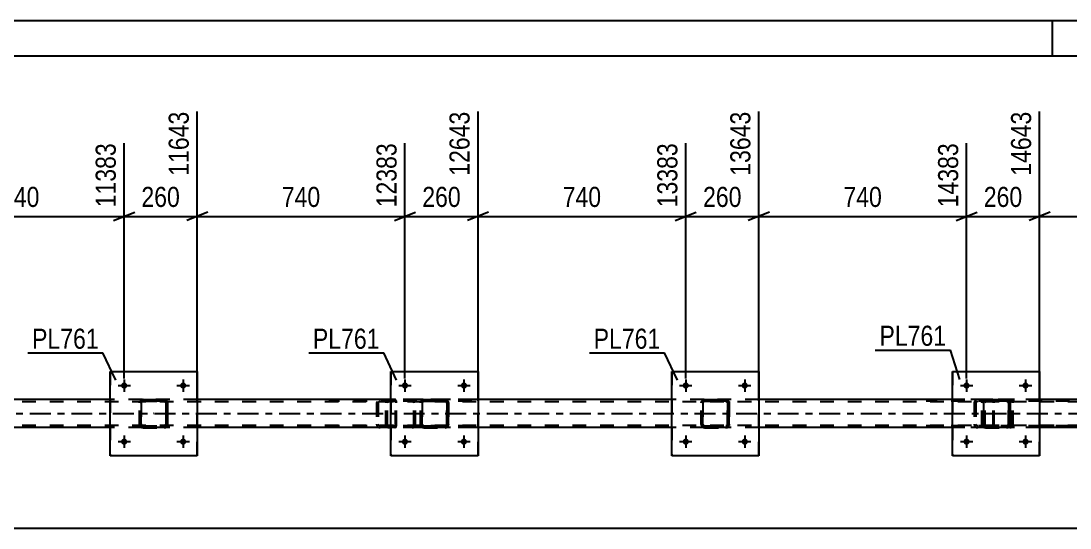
# Model space of a CAD drawing. Header units: millimetres. Extents: x 0 to 841, y 0 to 594.
# Drawn here: x 484.1 to 633.5, y 521.7 to 594 of the extents above; entities that cross this region are included whole.
import ezdxf

# ---------------------------------------------------------------- set-up
doc = ezdxf.new("R2010")
doc.units = ezdxf.units.MM
doc.linetypes.add('DXK_LINE_DOT2', pattern=[3.9198, 1.9599, -1.9599])
doc.linetypes.add('DXK_LINE_DOT3', pattern=[5.9187, 2.979, -0.9799, 0.9799, -0.9799])
doc.styles.add('Arial Narrow', font='ARIALN.TTF', dxfattribs={"height": 0.2})

# ---------------------------------------------------------------- blocks, each defined once
blk = doc.blocks.new('Unknown-318465150-1115')
at = {"color": 5, "linetype": 'Continuous'}
for p, q in [((841, 594), (0, 594)), ((631, 589), (631, 594)), ((836, 589), (5, 589))]:
    blk.add_line(p, q, dxfattribs=at)
blk = doc.blocks.new('Part-318465150-6158 - 6029')
at = {"color": 7, "linetype": 'DXK_LINE_DOT2'}
for p, q in [((540.95, 539.56), (540.99, 539.74)), ((540.95, 539.56), (540.96, 539.55)), ((540.95, 536.52), (540.95, 539.56)), ((540.99, 539.74), (540.96, 539.55)), ((540.96, 536.51), (540.96, 539.55)), ((541.21, 539.65), (541.19, 539.56)), ((541.2, 539.55), (541.19, 539.56)), ((541.19, 539.56), (541.19, 536.52)), ((541.2, 539.55), (541.22, 539.65)), ((541.2, 536.51), (541.2, 539.55)), ((541.26, 539.73), (541.21, 539.65)), ((541.22, 539.65), (541.27, 539.72)), ((541.25, 540), (541.43, 540.04)), ((541.44, 540.03), (541.25, 540)), ((541.34, 539.78), (541.26, 539.73)), ((541.27, 539.72), (541.35, 539.78)), ((541.43, 539.8), (541.34, 539.78)), ((541.35, 539.78), (541.44, 539.79)), ((541.44, 540.03), (541.43, 540.04)), ((541.43, 540.04), (544.47, 540.04)), ((541.43, 539.8), (541.44, 539.79)), ((544.47, 539.8), (541.43, 539.8)), ((541.44, 540.03), (544.48, 540.03)), ((541.44, 539.79), (544.48, 539.79)), ((544.47, 540.04), (544.48, 540.03)), ((544.47, 540.04), (544.66, 540)), ((544.48, 539.79), (544.47, 539.8)), ((544.56, 539.78), (544.47, 539.8)), ((544.66, 540), (544.48, 540.03)), ((544.48, 539.79), (544.57, 539.78)), ((544.56, 539.78), (544.57, 539.78)), ((544.64, 539.73), (544.56, 539.78)), ((544.57, 539.78), (544.65, 539.72)), ((544.69, 539.65), (544.64, 539.73)), ((544.65, 539.72), (544.7, 539.65)), ((544.71, 539.56), (544.69, 539.65)), ((544.7, 539.65), (544.72, 539.55)), ((544.72, 539.55), (544.71, 539.56)), ((544.71, 539.56), (544.71, 536.52)), ((544.72, 536.51), (544.72, 539.55)), ((544.92, 539.74), (544.95, 539.56)), ((544.96, 539.55), (544.92, 539.74)), ((544.96, 539.55), (544.95, 539.56)), ((544.95, 539.56), (544.95, 536.52)), ((544.96, 536.51), (544.96, 539.55)), ((540.96, 536.51), (540.95, 536.52)), ((540.99, 536.33), (540.95, 536.52)), ((540.96, 536.51), (540.99, 536.33)), ((541.19, 536.52), (541.2, 536.51)), ((541.19, 536.52), (541.21, 536.42)), ((541.22, 536.42), (541.2, 536.51)), ((544.69, 536.42), (544.71, 536.52)), ((544.72, 536.51), (544.7, 536.42)), ((544.71, 536.52), (544.72, 536.51)), ((544.95, 536.52), (544.92, 536.33)), ((544.92, 536.33), (544.96, 536.51)), ((544.95, 536.52), (544.96, 536.51)), ((541.21, 536.42), (541.26, 536.35)), ((541.27, 536.34), (541.22, 536.42)), ((541.25, 536.07), (541.25, 536.07)), ((541.43, 536.04), (541.25, 536.07)), ((541.25, 536.07), (541.44, 536.03)), ((541.26, 536.35), (541.34, 536.29)), ((541.35, 536.29), (541.27, 536.34)), ((541.34, 536.29), (541.43, 536.28)), ((541.44, 536.27), (541.35, 536.29)), ((541.44, 536.27), (541.43, 536.28)), ((541.43, 536.28), (544.47, 536.28)), ((541.44, 536.03), (541.43, 536.04)), ((541.43, 536.04), (544.47, 536.04)), ((541.44, 536.27), (544.48, 536.27)), ((541.44, 536.03), (544.48, 536.03)), ((544.47, 536.28), (544.56, 536.29)), ((544.47, 536.28), (544.48, 536.27)), ((544.66, 536.07), (544.47, 536.04)), ((544.47, 536.04), (544.48, 536.03)), ((544.57, 536.29), (544.48, 536.27)), ((544.48, 536.03), (544.66, 536.07)), ((544.56, 536.29), (544.64, 536.35)), ((544.65, 536.34), (544.57, 536.29)), ((544.64, 536.35), (544.69, 536.42)), ((544.7, 536.42), (544.65, 536.34))]:
    blk.add_line(p, q, dxfattribs=at)
at = {"color": 7, "linetype": 'DXK_LINE_DOT3'}
blk.add_line((542.96, 538.03), (542.95, 538.04), dxfattribs=at)
at = {"color": 7, "linetype": 'DXK_LINE_DOT2'}
for centre, start, end in [((541.43, 539.56), 112.5, 157.5), ((541.44, 539.55), 112.5, 157.5), ((544.47, 539.56), 22.5, 67.5), ((544.48, 539.55), 22.5, 67.5), ((541.43, 536.52), 202.5, 247.5), ((541.44, 536.51), 202.5, 247.5), ((544.47, 536.52), 292.5, 337.5), ((544.48, 536.51), 292.5, 337.5)]:
    blk.add_arc(centre, 0.48, start, end, dxfattribs=at)
blk = doc.blocks.new('Part-318465150-6031 - 6029')
at = {"color": 7, "linetype": 'DXK_LINE_DOT2'}
for p, q in [((621.19, 539.74), (621.15, 539.56)), ((621.15, 536.52), (621.15, 539.56)), ((621.41, 539.56), (621.43, 539.65)), ((621.41, 536.52), (621.41, 539.56)), ((621.43, 539.65), (621.48, 539.73)), ((621.66, 540.04), (621.47, 540)), ((621.48, 539.73), (621.56, 539.78)), ((621.56, 539.78), (621.66, 539.8)), ((633.44, 540.04), (621.66, 540.04)), ((633.44, 539.8), (621.66, 539.8)), ((625.09, 540), (624.9, 540.04)), ((624.9, 539.8), (624.99, 539.78)), ((624.99, 539.78), (625.08, 539.73)), ((625.08, 539.73), (625.13, 539.65)), ((625.13, 539.65), (625.15, 539.56)), ((625.15, 536.52), (625.15, 539.56)), ((625.41, 539.56), (625.37, 539.74)), ((625.41, 536.52), (625.41, 539.56)), ((621.15, 536.52), (621.19, 536.33)), ((621.43, 536.42), (621.41, 536.52)), ((625.15, 536.52), (625.13, 536.42)), ((625.37, 536.33), (625.4, 536.48)), ((625.4, 536.48), (625.41, 536.52)), ((621.48, 536.35), (621.43, 536.42)), ((621.47, 536.07), (621.66, 536.04)), ((621.56, 536.29), (621.48, 536.35)), ((621.66, 536.28), (621.56, 536.29)), ((633.44, 536.28), (621.66, 536.28)), ((633.44, 536.04), (621.66, 536.04)), ((624.99, 536.29), (624.9, 536.28)), ((624.9, 536.04), (625.09, 536.07)), ((625.08, 536.35), (624.99, 536.29)), ((625.13, 536.42), (625.08, 536.35))]:
    blk.add_line(p, q, dxfattribs=at)
for centre, start, end in [((621.64, 539.53), 110.7583, 155.68), ((624.92, 539.53), 24.32, 69.2417), ((621.64, 536.54), 204.32, 249.2417), ((624.92, 536.54), 290.7583, 335.68)]:
    blk.add_arc(centre, 0.496, start, end, dxfattribs=at)
blk = doc.blocks.new('Part-318465150-6036 - 6029')
at = {"color": 7, "linetype": 'DXK_LINE_DOT2'}
for p, q in [((537.29, 540.04), (527.89, 540.04)), ((537.29, 539.8), (527.89, 539.8)), ((534.73, 539.69), (534.7, 539.56)), ((534.7, 539.56), (534.7, 536.52)), ((534.74, 539.74), (534.73, 539.69)), ((534.95, 539.56), (534.97, 539.65)), ((534.95, 539.56), (534.95, 536.52)), ((534.97, 539.65), (535.02, 539.73)), ((535.2, 540.04), (535.01, 540)), ((535.02, 539.73), (535.1, 539.78)), ((535.1, 539.78), (535.2, 539.8)), ((536.02, 540.04), (536.02, 539.8)), ((537.4, 540), (537.29, 540.04)), ((537.29, 539.8), (537.34, 539.78)), ((537.34, 539.78), (537.39, 539.73)), ((537.39, 539.73), (537.42, 539.65)), ((537.48, 539.9), (537.4, 540)), ((537.42, 539.65), (537.43, 539.56)), ((537.43, 536.52), (537.43, 539.56)), ((537.54, 539.74), (537.48, 539.9)), ((537.56, 539.56), (537.54, 539.74)), ((537.56, 536.52), (537.56, 539.56)), ((534.7, 536.52), (534.7, 536.48)), ((534.7, 536.48), (534.73, 536.38)), ((534.97, 536.42), (534.95, 536.52)), ((537.43, 536.52), (537.42, 536.42)), ((537.54, 536.33), (537.56, 536.52)), ((537.29, 536.28), (527.89, 536.28)), ((537.29, 536.04), (527.89, 536.04)), ((534.73, 536.38), (534.74, 536.33)), ((535.02, 536.35), (534.97, 536.42)), ((535.01, 536.07), (535.2, 536.04)), ((535.1, 536.29), (535.02, 536.35)), ((535.2, 536.28), (535.1, 536.29)), ((536.02, 536.04), (536.02, 536.28)), ((537.34, 536.29), (537.29, 536.28)), ((537.29, 536.04), (537.4, 536.07)), ((537.39, 536.35), (537.34, 536.29)), ((537.42, 536.42), (537.39, 536.35)), ((537.4, 536.07), (537.48, 536.18)), ((537.48, 536.18), (537.54, 536.33))]:
    blk.add_line(p, q, dxfattribs=at)
blk.add_arc((535.19, 536.53), 0.492, 203.8494, 248.8059, dxfattribs=at)
blk = doc.blocks.new('Part-318465150-6037 - 6029')
at = {"color": 7, "linetype": 'DXK_LINE_DOT2'}
for p, q in [((622.43, 540.04), (613.02, 540.04)), ((622.43, 539.8), (613.02, 539.8)), ((619.87, 539.74), (619.83, 539.56)), ((619.83, 539.56), (619.83, 536.52)), ((620.08, 539.56), (620.1, 539.65)), ((620.08, 539.56), (620.08, 536.52)), ((620.1, 539.65), (620.16, 539.73)), ((620.34, 540.04), (620.14, 540)), ((620.16, 539.73), (620.24, 539.78)), ((620.24, 539.78), (620.34, 539.8)), ((621.15, 539.8), (621.15, 540.04)), ((622.53, 540), (622.43, 540.04)), ((622.43, 539.8), (622.48, 539.78)), ((622.48, 539.78), (622.52, 539.73)), ((622.52, 539.73), (622.55, 539.65)), ((622.62, 539.9), (622.53, 540)), ((622.55, 539.65), (622.56, 539.56)), ((622.56, 536.52), (622.56, 539.56)), ((622.68, 539.74), (622.62, 539.9)), ((622.7, 539.56), (622.68, 539.74)), ((622.7, 536.52), (622.7, 539.56)), ((619.83, 536.52), (619.84, 536.48)), ((619.84, 536.48), (619.87, 536.33)), ((620.1, 536.42), (620.08, 536.52)), ((622.56, 536.52), (622.55, 536.42)), ((622.68, 536.33), (622.7, 536.52)), ((622.43, 536.28), (613.02, 536.28)), ((622.43, 536.04), (613.02, 536.04)), ((620.16, 536.35), (620.1, 536.42)), ((620.14, 536.07), (620.34, 536.04)), ((620.24, 536.29), (620.16, 536.35)), ((620.34, 536.28), (620.24, 536.29)), ((621.15, 536.04), (621.15, 536.28)), ((622.48, 536.29), (622.43, 536.28)), ((622.43, 536.04), (622.53, 536.07)), ((622.52, 536.35), (622.48, 536.29)), ((622.55, 536.42), (622.52, 536.35)), ((622.53, 536.07), (622.62, 536.18)), ((622.62, 536.18), (622.68, 536.33))]:
    blk.add_line(p, q, dxfattribs=at)
for centre, start, end in [((620.32, 539.54), 111.1941, 156.1506), ((620.32, 536.53), 203.8494, 248.8059)]:
    blk.add_arc(centre, 0.492, start, end, dxfattribs=at)
blk = doc.blocks.new('Bolt-318465150-6261 - 6029')
at = {"linetype": 'Continuous'}
for points in [[(578.32, 534.04), (578.33, 534.13), (578.36, 534.21), (578.4, 534.29), (578.46, 534.36), (578.54, 534.42), (578.62, 534.45), (578.71, 534.47), (578.8, 534.47), (578.89, 534.45), (578.98, 534.42), (579.05, 534.36), (579.11, 534.29), (579.16, 534.21), (579.19, 534.13), (579.2, 534.04), (579.19, 533.94), (579.16, 533.86), (579.11, 533.78), (579.05, 533.71), (578.98, 533.65), (578.89, 533.62), (578.8, 533.6), (578.71, 533.6), (578.62, 533.62), (578.54, 533.65), (578.46, 533.71), (578.4, 533.78), (578.36, 533.86), (578.33, 533.94)], [(586.72, 534.04), (586.73, 534.13), (586.76, 534.21), (586.8, 534.29), (586.86, 534.36), (586.94, 534.42), (587.02, 534.45), (587.11, 534.47), (587.2, 534.47), (587.29, 534.45), (587.38, 534.42), (587.45, 534.36), (587.51, 534.29), (587.56, 534.21), (587.59, 534.13), (587.6, 534.04), (587.59, 533.94), (587.56, 533.86), (587.51, 533.78), (587.45, 533.71), (587.38, 533.65), (587.29, 533.62), (587.2, 533.6), (587.11, 533.6), (587.02, 533.62), (586.94, 533.65), (586.86, 533.71), (586.8, 533.78), (586.76, 533.86), (586.73, 533.94)]]:
    blk.add_hatch(color=1, dxfattribs=at).paths.add_polyline_path(points)
at = {"color": 1, "linetype": 'Continuous'}
for p, q in [((577.88, 534.04), (579.64, 534.04)), ((578.76, 534.92), (578.76, 533.16)), ((586.28, 534.04), (588.04, 534.04)), ((587.16, 534.92), (587.16, 533.16))]:
    blk.add_line(p, q, dxfattribs=at)
blk = doc.blocks.new('Part-318465150-6193 - 6029')
at = {"color": 7, "linetype": 'DXK_LINE_DOT2'}
for p, q in [((536.04, 539.69), (536.02, 539.56)), ((536.02, 536.52), (536.02, 539.56)), ((536.05, 539.74), (536.04, 539.69)), ((536.27, 539.56), (536.29, 539.65)), ((536.27, 536.52), (536.27, 539.56)), ((536.29, 539.65), (536.35, 539.73)), ((536.53, 540.04), (536.33, 540)), ((536.35, 539.73), (536.43, 539.78)), ((536.43, 539.78), (536.53, 539.8)), ((548.3, 540.04), (536.53, 540.04)), ((548.3, 539.8), (536.53, 539.8)), ((539.96, 540), (539.76, 540.04)), ((539.76, 539.8), (539.86, 539.78)), ((539.86, 539.78), (539.94, 539.73)), ((539.94, 539.73), (540, 539.65)), ((540, 539.65), (540.02, 539.56)), ((540.02, 536.52), (540.02, 539.56)), ((540.27, 539.56), (540.23, 539.74)), ((540.27, 536.52), (540.27, 539.56)), ((536.02, 536.52), (536.02, 536.48)), ((536.02, 536.48), (536.04, 536.38)), ((536.29, 536.42), (536.27, 536.52)), ((540.02, 536.52), (540, 536.42)), ((540.23, 536.33), (540.27, 536.48)), ((540.27, 536.48), (540.27, 536.52)), ((536.04, 536.38), (536.05, 536.33)), ((536.35, 536.35), (536.29, 536.42)), ((536.33, 536.07), (536.53, 536.04)), ((536.43, 536.29), (536.35, 536.35)), ((536.53, 536.28), (536.43, 536.29)), ((548.3, 536.28), (536.53, 536.28)), ((548.3, 536.04), (536.53, 536.04)), ((539.86, 536.29), (539.76, 536.28)), ((539.76, 536.04), (539.96, 536.07)), ((539.94, 536.35), (539.86, 536.29)), ((540, 536.42), (539.94, 536.35))]:
    blk.add_line(p, q, dxfattribs=at)
for centre, start, end in [((539.78, 539.53), 24.32, 69.2417), ((536.51, 536.54), 204.32, 249.2417), ((539.78, 536.54), 290.7583, 335.68)]:
    blk.add_arc(centre, 0.496, start, end, dxfattribs=at)
blk = doc.blocks.new('Part-318465150-6169 - 6029')
at = {"color": 2, "linetype": 'Continuous'}
for p, q in [((576.76, 532.03), (576.76, 544.03)), ((576.76, 544.03), (576.76, 544.03)), ((576.76, 544.03), (589.16, 544.03)), ((589.16, 544.03), (589.16, 532.03)), ((576.76, 532.03), (576.76, 532.03)), ((589.16, 532.03), (576.76, 532.03))]:
    blk.add_line(p, q, dxfattribs=at)
at = {"color": 7, "linetype": 'DXK_LINE_DOT2'}
for p, q in [((576.76, 544.03), (576.76, 532.03)), ((576.76, 544.03), (576.76, 544.03)), ((589.16, 532.03), (589.16, 544.03)), ((576.76, 532.03), (576.76, 532.03))]:
    blk.add_line(p, q, dxfattribs=at)
blk = doc.blocks.new('Part-318465150-6152 - 6029')
at = {"color": 7, "linetype": 'DXK_LINE_DOT2'}
for p, q in [((500.95, 539.56), (500.99, 539.74)), ((500.95, 539.56), (500.96, 539.55)), ((500.95, 536.52), (500.95, 539.56)), ((500.99, 539.74), (500.96, 539.55)), ((500.96, 536.51), (500.96, 539.55)), ((501.21, 539.65), (501.19, 539.56)), ((501.2, 539.55), (501.19, 539.56)), ((501.19, 539.56), (501.19, 536.52)), ((501.2, 539.55), (501.21, 539.65)), ((501.2, 536.51), (501.2, 539.55)), ((501.26, 539.73), (501.21, 539.65)), ((501.21, 539.65), (501.27, 539.72)), ((501.25, 540), (501.43, 540.04)), ((501.44, 540.03), (501.25, 540)), ((501.34, 539.78), (501.26, 539.73)), ((501.27, 539.72), (501.34, 539.78)), ((501.43, 539.8), (501.34, 539.78)), ((501.34, 539.78), (501.44, 539.79)), ((501.44, 540.03), (501.43, 540.04)), ((501.43, 540.04), (504.47, 540.04)), ((501.43, 539.8), (501.44, 539.79)), ((504.47, 539.8), (501.43, 539.8)), ((501.44, 540.03), (504.48, 540.03)), ((501.44, 539.79), (504.48, 539.79)), ((504.47, 540.04), (504.48, 540.03)), ((504.47, 540.04), (504.65, 540)), ((504.48, 539.79), (504.47, 539.8)), ((504.56, 539.78), (504.47, 539.8)), ((504.66, 540), (504.48, 540.03)), ((504.48, 539.79), (504.57, 539.78)), ((504.56, 539.78), (504.57, 539.78)), ((504.64, 539.73), (504.56, 539.78)), ((504.57, 539.78), (504.64, 539.72)), ((504.69, 539.65), (504.64, 539.73)), ((504.64, 539.72), (504.7, 539.65)), ((504.71, 539.56), (504.69, 539.65)), ((504.7, 539.65), (504.72, 539.55)), ((504.72, 539.55), (504.71, 539.56)), ((504.71, 539.56), (504.71, 536.52)), ((504.72, 536.51), (504.72, 539.55)), ((504.91, 539.74), (504.95, 539.56)), ((504.96, 539.55), (504.92, 539.74)), ((504.96, 539.55), (504.95, 539.56)), ((504.95, 539.56), (504.95, 536.52)), ((504.96, 536.51), (504.96, 539.55)), ((500.96, 536.51), (500.95, 536.52)), ((500.99, 536.33), (500.95, 536.52)), ((500.96, 536.51), (500.99, 536.33)), ((501.19, 536.52), (501.2, 536.51)), ((501.19, 536.52), (501.21, 536.42)), ((501.21, 536.42), (501.2, 536.51)), ((504.69, 536.42), (504.71, 536.52)), ((504.72, 536.51), (504.7, 536.42)), ((504.71, 536.52), (504.72, 536.51)), ((504.95, 536.52), (504.91, 536.33)), ((504.92, 536.33), (504.96, 536.51)), ((504.95, 536.52), (504.96, 536.51)), ((501.27, 536.34), (501.21, 536.42)), ((501.21, 536.42), (501.26, 536.35)), ((501.25, 536.07), (501.25, 536.07)), ((501.43, 536.04), (501.25, 536.07)), ((501.25, 536.07), (501.44, 536.03)), ((501.26, 536.35), (501.34, 536.29)), ((501.34, 536.29), (501.27, 536.34)), ((501.44, 536.27), (501.34, 536.29)), ((501.34, 536.29), (501.43, 536.28)), ((501.44, 536.27), (501.43, 536.28)), ((501.43, 536.28), (504.47, 536.28)), ((501.44, 536.03), (501.43, 536.04)), ((501.43, 536.04), (504.47, 536.04)), ((501.44, 536.27), (504.48, 536.27)), ((501.44, 536.03), (504.48, 536.03)), ((504.47, 536.28), (504.56, 536.29)), ((504.47, 536.28), (504.48, 536.27)), ((504.65, 536.07), (504.47, 536.04)), ((504.47, 536.04), (504.48, 536.03)), ((504.57, 536.29), (504.48, 536.27)), ((504.48, 536.03), (504.66, 536.07)), ((504.56, 536.29), (504.64, 536.35)), ((504.64, 536.34), (504.57, 536.29)), ((504.7, 536.42), (504.64, 536.34)), ((504.64, 536.35), (504.69, 536.42))]:
    blk.add_line(p, q, dxfattribs=at)
at = {"color": 7, "linetype": 'DXK_LINE_DOT3'}
blk.add_line((502.96, 538.03), (502.95, 538.04), dxfattribs=at)
at = {"color": 7, "linetype": 'DXK_LINE_DOT2'}
for centre, start, end in [((501.43, 539.56), 112.5, 157.5), ((501.44, 539.55), 112.5, 157.5), ((504.47, 539.56), 22.5, 67.5), ((504.48, 539.55), 22.5, 67.5), ((501.43, 536.52), 202.5, 247.5), ((501.44, 536.51), 202.5, 247.5), ((504.47, 536.52), 292.5, 337.5), ((504.48, 536.51), 292.5, 337.5)]:
    blk.add_arc(centre, 0.48, start, end, dxfattribs=at)
blk = doc.blocks.new('Part-318465150-6157 - 6029')
at = {"color": 2, "linetype": 'Continuous'}
for p, q in [((496.76, 532.03), (496.76, 544.03)), ((496.76, 544.03), (496.76, 544.03)), ((496.76, 544.03), (509.16, 544.03)), ((509.16, 544.03), (509.16, 532.03)), ((496.76, 532.03), (496.76, 532.03)), ((509.16, 532.03), (496.76, 532.03))]:
    blk.add_line(p, q, dxfattribs=at)
at = {"color": 7, "linetype": 'DXK_LINE_DOT2'}
for p, q in [((496.76, 544.03), (496.76, 532.03)), ((496.76, 544.03), (496.76, 544.03)), ((509.16, 532.03), (509.16, 544.03)), ((496.76, 532.03), (496.76, 532.03))]:
    blk.add_line(p, q, dxfattribs=at)
blk = doc.blocks.new('Part-318465150-6163 - 6029')
at = {"color": 2, "linetype": 'Continuous'}
for p, q in [((536.76, 532.03), (536.76, 544.03)), ((536.76, 544.03), (536.76, 544.03)), ((536.76, 544.03), (549.16, 544.03)), ((549.16, 544.03), (549.16, 532.03)), ((536.76, 532.03), (536.76, 532.03)), ((549.16, 532.03), (536.76, 532.03))]:
    blk.add_line(p, q, dxfattribs=at)
at = {"color": 7, "linetype": 'DXK_LINE_DOT2'}
for p, q in [((536.76, 544.03), (536.76, 532.03)), ((536.76, 544.03), (536.76, 544.03)), ((549.16, 532.03), (549.16, 544.03)), ((536.76, 532.03), (536.76, 532.03))]:
    blk.add_line(p, q, dxfattribs=at)
blk = doc.blocks.new('Part-318465150-6164 - 6029')
at = {"color": 7, "linetype": 'DXK_LINE_DOT2'}
for p, q in [((580.95, 539.56), (580.99, 539.74)), ((580.95, 539.56), (580.96, 539.55)), ((580.95, 536.52), (580.95, 539.56)), ((580.99, 539.74), (580.96, 539.55)), ((580.96, 536.51), (580.96, 539.55)), ((581.21, 539.65), (581.19, 539.56)), ((581.2, 539.55), (581.19, 539.56)), ((581.19, 539.56), (581.19, 536.52)), ((581.2, 539.55), (581.22, 539.65)), ((581.2, 536.51), (581.2, 539.55)), ((581.26, 539.73), (581.21, 539.65)), ((581.22, 539.65), (581.27, 539.72)), ((581.25, 540), (581.43, 540.04)), ((581.44, 540.03), (581.25, 540)), ((581.34, 539.78), (581.26, 539.73)), ((581.27, 539.72), (581.35, 539.78)), ((581.43, 539.8), (581.34, 539.78)), ((581.35, 539.78), (581.44, 539.79)), ((581.44, 540.03), (581.43, 540.04)), ((581.43, 540.04), (584.47, 540.04)), ((581.43, 539.8), (581.44, 539.79)), ((584.47, 539.8), (581.43, 539.8)), ((581.44, 540.03), (584.48, 540.03)), ((581.44, 539.79), (584.48, 539.79)), ((584.47, 540.04), (584.48, 540.03)), ((584.47, 540.04), (584.66, 540)), ((584.48, 539.79), (584.47, 539.8)), ((584.56, 539.78), (584.47, 539.8)), ((584.66, 540), (584.48, 540.03)), ((584.48, 539.79), (584.57, 539.78)), ((584.56, 539.78), (584.57, 539.78)), ((584.64, 539.73), (584.56, 539.78)), ((584.57, 539.78), (584.65, 539.72)), ((584.69, 539.65), (584.64, 539.73)), ((584.65, 539.72), (584.7, 539.65)), ((584.71, 539.56), (584.69, 539.65)), ((584.7, 539.65), (584.72, 539.55)), ((584.72, 539.55), (584.71, 539.56)), ((584.71, 539.56), (584.71, 536.52)), ((584.72, 536.51), (584.72, 539.55)), ((584.92, 539.74), (584.95, 539.56)), ((584.96, 539.55), (584.92, 539.74)), ((584.96, 539.55), (584.95, 539.56)), ((584.95, 539.56), (584.95, 536.52)), ((584.96, 536.51), (584.96, 539.55)), ((580.96, 536.51), (580.95, 536.52)), ((580.99, 536.33), (580.95, 536.52)), ((580.96, 536.51), (580.99, 536.33)), ((581.19, 536.52), (581.2, 536.51)), ((581.19, 536.52), (581.21, 536.42)), ((581.22, 536.42), (581.2, 536.51)), ((584.69, 536.42), (584.71, 536.52)), ((584.72, 536.51), (584.7, 536.42)), ((584.71, 536.52), (584.72, 536.51)), ((584.95, 536.52), (584.92, 536.33)), ((584.92, 536.33), (584.96, 536.51)), ((584.95, 536.52), (584.96, 536.51)), ((581.21, 536.42), (581.26, 536.35)), ((581.27, 536.34), (581.22, 536.42)), ((581.25, 536.07), (581.25, 536.07)), ((581.43, 536.04), (581.25, 536.07)), ((581.25, 536.07), (581.44, 536.03)), ((581.26, 536.35), (581.34, 536.29)), ((581.35, 536.29), (581.27, 536.34)), ((581.34, 536.29), (581.43, 536.28)), ((581.44, 536.27), (581.35, 536.29)), ((581.44, 536.27), (581.43, 536.28)), ((581.43, 536.28), (584.47, 536.28)), ((581.44, 536.03), (581.43, 536.04)), ((581.43, 536.04), (584.47, 536.04)), ((581.44, 536.27), (584.48, 536.27)), ((581.44, 536.03), (584.48, 536.03)), ((584.47, 536.28), (584.56, 536.29)), ((584.47, 536.28), (584.48, 536.27)), ((584.66, 536.07), (584.47, 536.04)), ((584.47, 536.04), (584.48, 536.03)), ((584.57, 536.29), (584.48, 536.27)), ((584.48, 536.03), (584.66, 536.07)), ((584.56, 536.29), (584.64, 536.35)), ((584.65, 536.34), (584.57, 536.29)), ((584.64, 536.35), (584.69, 536.42)), ((584.7, 536.42), (584.65, 536.34))]:
    blk.add_line(p, q, dxfattribs=at)
at = {"color": 7, "linetype": 'DXK_LINE_DOT3'}
blk.add_line((582.96, 538.03), (582.95, 538.04), dxfattribs=at)
at = {"color": 7, "linetype": 'DXK_LINE_DOT2'}
for centre, start, end in [((581.43, 539.56), 112.5, 157.5), ((581.44, 539.55), 112.5, 157.5), ((584.47, 539.56), 22.5, 67.5), ((584.48, 539.55), 22.5, 67.5), ((581.43, 536.52), 202.5, 247.5), ((581.44, 536.51), 202.5, 247.5), ((584.47, 536.52), 292.5, 337.5), ((584.48, 536.51), 292.5, 337.5)]:
    blk.add_arc(centre, 0.48, start, end, dxfattribs=at)
blk = doc.blocks.new('Part-318465150-6192 - 6029')
at = {"color": 2, "linetype": 'Continuous'}
for p, q in [((616.75, 532.03), (616.75, 544.03)), ((616.75, 544.03), (616.75, 544.03)), ((616.75, 544.03), (629.15, 544.03)), ((629.15, 544.03), (629.15, 532.03)), ((616.75, 532.03), (616.75, 532.03)), ((629.15, 532.03), (616.75, 532.03))]:
    blk.add_line(p, q, dxfattribs=at)
at = {"color": 7, "linetype": 'DXK_LINE_DOT2'}
for p, q in [((616.75, 544.03), (616.75, 532.03)), ((616.75, 544.03), (616.75, 544.03)), ((629.15, 532.03), (629.15, 544.03)), ((616.75, 532.03), (616.75, 532.03))]:
    blk.add_line(p, q, dxfattribs=at)
blk = doc.blocks.new('Part-318465150-6231 - 6029')
at = {"color": 7, "linetype": 'DXK_LINE_DOT2'}
for p, q in [((764.49, 539.72), (88.76, 539.72)), ((509.16, 540.04), (496.76, 540.04)), ((549.16, 540.04), (536.76, 540.04)), ((589.16, 540.04), (576.76, 540.04)), ((629.15, 540.04), (616.75, 540.04)), ((764.49, 536.36), (88.76, 536.36)), ((509.16, 536.04), (496.76, 536.04)), ((549.16, 536.04), (536.76, 536.04)), ((589.16, 536.04), (576.76, 536.04)), ((629.15, 536.04), (616.75, 536.04))]:
    blk.add_line(p, q, dxfattribs=at)
at = {"color": 2, "linetype": 'Continuous'}
for p, q in [((496.76, 540.04), (469.16, 540.04)), ((536.76, 540.04), (509.16, 540.04)), ((576.76, 540.04), (549.16, 540.04)), ((616.75, 540.04), (589.16, 540.04)), ((656.75, 540.04), (629.15, 540.04)), ((496.76, 536.04), (469.16, 536.04)), ((536.76, 536.04), (509.16, 536.04)), ((576.76, 536.04), (549.16, 536.04)), ((616.75, 536.04), (589.16, 536.04)), ((656.75, 536.04), (629.15, 536.04))]:
    blk.add_line(p, q, dxfattribs=at)
at = {"color": 7, "linetype": 'DXK_LINE_DOT3'}
blk.add_line((88.76, 538.04), (764.49, 538.04), dxfattribs=at)
blk = doc.blocks.new('Bolt-318465150-6257 - 6029')
at = {"linetype": 'Continuous'}
for points in [[(498.32, 534.04), (498.33, 534.13), (498.35, 534.21), (498.4, 534.29), (498.46, 534.36), (498.54, 534.42), (498.62, 534.45), (498.71, 534.47), (498.8, 534.47), (498.89, 534.45), (498.98, 534.42), (499.05, 534.36), (499.11, 534.29), (499.16, 534.21), (499.19, 534.13), (499.2, 534.04), (499.19, 533.94), (499.16, 533.86), (499.11, 533.78), (499.05, 533.71), (498.98, 533.65), (498.89, 533.62), (498.8, 533.6), (498.71, 533.6), (498.62, 533.62), (498.54, 533.65), (498.46, 533.71), (498.4, 533.78), (498.35, 533.86), (498.33, 533.94)], [(506.72, 534.04), (506.73, 534.13), (506.75, 534.21), (506.8, 534.29), (506.86, 534.36), (506.94, 534.42), (507.02, 534.45), (507.11, 534.47), (507.2, 534.47), (507.29, 534.45), (507.38, 534.42), (507.45, 534.36), (507.51, 534.29), (507.56, 534.21), (507.59, 534.13), (507.6, 534.04), (507.59, 533.94), (507.56, 533.86), (507.51, 533.78), (507.45, 533.71), (507.38, 533.65), (507.29, 533.62), (507.2, 533.6), (507.11, 533.6), (507.02, 533.62), (506.94, 533.65), (506.86, 533.71), (506.8, 533.78), (506.75, 533.86), (506.73, 533.94)]]:
    blk.add_hatch(color=1, dxfattribs=at).paths.add_polyline_path(points)
at = {"color": 1, "linetype": 'Continuous'}
for p, q in [((497.88, 534.04), (499.64, 534.04)), ((498.76, 534.92), (498.76, 533.16)), ((506.28, 534.04), (508.04, 534.04)), ((507.16, 534.92), (507.16, 533.16))]:
    blk.add_line(p, q, dxfattribs=at)
blk = doc.blocks.new('Bolt-318465150-6258 - 6029')
at = {"linetype": 'Continuous'}
for points in [[(498.32, 542.04), (498.33, 542.13), (498.35, 542.21), (498.4, 542.29), (498.46, 542.36), (498.54, 542.42), (498.62, 542.45), (498.71, 542.47), (498.8, 542.47), (498.89, 542.45), (498.98, 542.42), (499.05, 542.36), (499.11, 542.29), (499.16, 542.21), (499.19, 542.13), (499.2, 542.04), (499.19, 541.94), (499.16, 541.86), (499.11, 541.78), (499.05, 541.71), (498.98, 541.65), (498.89, 541.62), (498.8, 541.6), (498.71, 541.6), (498.62, 541.62), (498.54, 541.65), (498.46, 541.71), (498.4, 541.78), (498.35, 541.86), (498.33, 541.94)], [(506.72, 542.04), (506.73, 542.13), (506.75, 542.21), (506.8, 542.29), (506.86, 542.36), (506.94, 542.42), (507.02, 542.45), (507.11, 542.47), (507.2, 542.47), (507.29, 542.45), (507.38, 542.42), (507.45, 542.36), (507.51, 542.29), (507.56, 542.21), (507.59, 542.13), (507.6, 542.04), (507.59, 541.94), (507.56, 541.86), (507.51, 541.78), (507.45, 541.71), (507.38, 541.65), (507.29, 541.62), (507.2, 541.6), (507.11, 541.6), (507.02, 541.62), (506.94, 541.65), (506.86, 541.71), (506.8, 541.78), (506.75, 541.86), (506.73, 541.94)]]:
    blk.add_hatch(color=1, dxfattribs=at).paths.add_polyline_path(points)
at = {"color": 1, "linetype": 'Continuous'}
for p, q in [((498.76, 542.92), (498.76, 541.16)), ((507.16, 542.92), (507.16, 541.16)), ((497.88, 542.04), (499.64, 542.04)), ((506.28, 542.04), (508.04, 542.04))]:
    blk.add_line(p, q, dxfattribs=at)
blk = doc.blocks.new('Bolt-318465150-6259 - 6029')
at = {"linetype": 'Continuous'}
for points in [[(538.32, 534.04), (538.33, 534.13), (538.36, 534.21), (538.4, 534.29), (538.46, 534.36), (538.54, 534.42), (538.62, 534.45), (538.71, 534.47), (538.8, 534.47), (538.89, 534.45), (538.98, 534.42), (539.05, 534.36), (539.11, 534.29), (539.16, 534.21), (539.19, 534.13), (539.2, 534.04), (539.19, 533.94), (539.16, 533.86), (539.11, 533.78), (539.05, 533.71), (538.98, 533.65), (538.89, 533.62), (538.8, 533.6), (538.71, 533.6), (538.62, 533.62), (538.54, 533.65), (538.46, 533.71), (538.4, 533.78), (538.36, 533.86), (538.33, 533.94)], [(546.72, 534.04), (546.73, 534.13), (546.76, 534.21), (546.8, 534.29), (546.86, 534.36), (546.94, 534.42), (547.02, 534.45), (547.11, 534.47), (547.2, 534.47), (547.29, 534.45), (547.38, 534.42), (547.45, 534.36), (547.51, 534.29), (547.56, 534.21), (547.59, 534.13), (547.6, 534.04), (547.59, 533.94), (547.56, 533.86), (547.51, 533.78), (547.45, 533.71), (547.38, 533.65), (547.29, 533.62), (547.2, 533.6), (547.11, 533.6), (547.02, 533.62), (546.94, 533.65), (546.86, 533.71), (546.8, 533.78), (546.76, 533.86), (546.73, 533.94)]]:
    blk.add_hatch(color=1, dxfattribs=at).paths.add_polyline_path(points)
at = {"color": 1, "linetype": 'Continuous'}
for p, q in [((537.88, 534.04), (539.64, 534.04)), ((538.76, 534.92), (538.76, 533.16)), ((546.28, 534.04), (548.04, 534.04)), ((547.16, 534.92), (547.16, 533.16))]:
    blk.add_line(p, q, dxfattribs=at)
blk = doc.blocks.new('Bolt-318465150-6260 - 6029')
at = {"linetype": 'Continuous'}
for points in [[(538.32, 542.04), (538.33, 542.13), (538.36, 542.21), (538.4, 542.29), (538.46, 542.36), (538.54, 542.42), (538.62, 542.45), (538.71, 542.47), (538.8, 542.47), (538.89, 542.45), (538.98, 542.42), (539.05, 542.36), (539.11, 542.29), (539.16, 542.21), (539.19, 542.13), (539.2, 542.04), (539.19, 541.94), (539.16, 541.86), (539.11, 541.78), (539.05, 541.71), (538.98, 541.65), (538.89, 541.62), (538.8, 541.6), (538.71, 541.6), (538.62, 541.62), (538.54, 541.65), (538.46, 541.71), (538.4, 541.78), (538.36, 541.86), (538.33, 541.94)], [(546.72, 542.04), (546.73, 542.13), (546.76, 542.21), (546.8, 542.29), (546.86, 542.36), (546.94, 542.42), (547.02, 542.45), (547.11, 542.47), (547.2, 542.47), (547.29, 542.45), (547.38, 542.42), (547.45, 542.36), (547.51, 542.29), (547.56, 542.21), (547.59, 542.13), (547.6, 542.04), (547.59, 541.94), (547.56, 541.86), (547.51, 541.78), (547.45, 541.71), (547.38, 541.65), (547.29, 541.62), (547.2, 541.6), (547.11, 541.6), (547.02, 541.62), (546.94, 541.65), (546.86, 541.71), (546.8, 541.78), (546.76, 541.86), (546.73, 541.94)]]:
    blk.add_hatch(color=1, dxfattribs=at).paths.add_polyline_path(points)
at = {"color": 1, "linetype": 'Continuous'}
for p, q in [((538.76, 542.92), (538.76, 541.16)), ((547.16, 542.92), (547.16, 541.16)), ((537.88, 542.04), (539.64, 542.04)), ((546.28, 542.04), (548.04, 542.04))]:
    blk.add_line(p, q, dxfattribs=at)
blk = doc.blocks.new('Bolt-318465150-6262 - 6029')
at = {"linetype": 'Continuous'}
for points in [[(578.32, 542.04), (578.33, 542.13), (578.36, 542.21), (578.4, 542.29), (578.46, 542.36), (578.54, 542.42), (578.62, 542.45), (578.71, 542.47), (578.8, 542.47), (578.89, 542.45), (578.98, 542.42), (579.05, 542.36), (579.11, 542.29), (579.16, 542.21), (579.19, 542.13), (579.2, 542.04), (579.19, 541.94), (579.16, 541.86), (579.11, 541.78), (579.05, 541.71), (578.98, 541.65), (578.89, 541.62), (578.8, 541.6), (578.71, 541.6), (578.62, 541.62), (578.54, 541.65), (578.46, 541.71), (578.4, 541.78), (578.36, 541.86), (578.33, 541.94)], [(586.72, 542.04), (586.73, 542.13), (586.76, 542.21), (586.8, 542.29), (586.86, 542.36), (586.94, 542.42), (587.02, 542.45), (587.11, 542.47), (587.2, 542.47), (587.29, 542.45), (587.38, 542.42), (587.45, 542.36), (587.51, 542.29), (587.56, 542.21), (587.59, 542.13), (587.6, 542.04), (587.59, 541.94), (587.56, 541.86), (587.51, 541.78), (587.45, 541.71), (587.38, 541.65), (587.29, 541.62), (587.2, 541.6), (587.11, 541.6), (587.02, 541.62), (586.94, 541.65), (586.86, 541.71), (586.8, 541.78), (586.76, 541.86), (586.73, 541.94)]]:
    blk.add_hatch(color=1, dxfattribs=at).paths.add_polyline_path(points)
at = {"color": 1, "linetype": 'Continuous'}
for p, q in [((578.76, 542.92), (578.76, 541.16)), ((587.16, 542.92), (587.16, 541.16)), ((577.88, 542.04), (579.64, 542.04)), ((586.28, 542.04), (588.04, 542.04))]:
    blk.add_line(p, q, dxfattribs=at)
blk = doc.blocks.new('Part-318465150-6284 - 6029')
at = {"color": 7, "linetype": 'DXK_LINE_DOT2'}
for p, q in [((620.95, 539.56), (620.99, 539.74)), ((620.99, 539.74), (620.95, 539.55)), ((620.95, 539.56), (620.95, 539.55)), ((620.95, 536.52), (620.95, 539.56)), ((620.95, 536.51), (620.95, 539.55)), ((621.19, 539.55), (621.21, 539.65)), ((621.21, 539.65), (621.19, 539.56)), ((621.19, 539.55), (621.19, 539.56)), ((621.19, 539.56), (621.19, 536.52)), ((621.19, 536.51), (621.19, 539.55)), ((621.26, 539.73), (621.21, 539.65)), ((621.21, 539.65), (621.26, 539.72)), ((621.25, 540), (621.43, 540.04)), ((621.43, 540.03), (621.25, 540)), ((621.26, 539.72), (621.34, 539.78)), ((621.34, 539.78), (621.26, 539.73)), ((621.43, 539.8), (621.34, 539.78)), ((621.34, 539.78), (621.43, 539.79)), ((621.43, 540.03), (621.43, 540.04)), ((621.43, 540.04), (624.47, 540.04)), ((621.43, 540.03), (624.47, 540.03)), ((621.43, 539.8), (621.43, 539.79)), ((624.47, 539.8), (621.43, 539.8)), ((621.43, 539.79), (624.47, 539.79)), ((624.47, 540.04), (624.47, 540.03)), ((624.47, 540.04), (624.65, 540)), ((624.66, 540), (624.47, 540.03)), ((624.47, 539.79), (624.47, 539.8)), ((624.56, 539.78), (624.47, 539.8)), ((624.47, 539.79), (624.57, 539.78)), ((624.56, 539.78), (624.57, 539.78)), ((624.64, 539.73), (624.56, 539.78)), ((624.57, 539.78), (624.64, 539.72)), ((624.69, 539.65), (624.64, 539.73)), ((624.64, 539.72), (624.7, 539.65)), ((624.71, 539.56), (624.69, 539.65)), ((624.7, 539.65), (624.71, 539.55)), ((624.71, 539.55), (624.71, 539.56)), ((624.71, 539.56), (624.71, 536.52)), ((624.71, 536.51), (624.71, 539.55)), ((624.91, 539.74), (624.95, 539.56)), ((624.95, 539.55), (624.92, 539.74)), ((624.95, 539.55), (624.95, 539.56)), ((624.95, 539.56), (624.95, 536.52)), ((624.95, 536.51), (624.95, 539.55)), ((620.95, 536.51), (620.95, 536.52)), ((620.99, 536.33), (620.95, 536.52)), ((620.95, 536.51), (620.99, 536.33)), ((621.19, 536.52), (621.19, 536.51)), ((621.19, 536.52), (621.21, 536.42)), ((621.21, 536.42), (621.19, 536.51)), ((624.69, 536.42), (624.71, 536.52)), ((624.71, 536.51), (624.7, 536.42)), ((624.71, 536.52), (624.71, 536.51)), ((624.95, 536.52), (624.91, 536.33)), ((624.92, 536.33), (624.95, 536.51)), ((624.95, 536.52), (624.95, 536.51)), ((621.26, 536.34), (621.21, 536.42)), ((621.21, 536.42), (621.26, 536.35)), ((621.25, 536.07), (621.25, 536.07)), ((621.43, 536.04), (621.25, 536.07)), ((621.25, 536.07), (621.43, 536.03)), ((621.26, 536.35), (621.34, 536.29)), ((621.34, 536.29), (621.26, 536.34)), ((621.43, 536.27), (621.34, 536.29)), ((621.34, 536.29), (621.43, 536.28)), ((621.43, 536.27), (621.43, 536.28)), ((621.43, 536.28), (624.47, 536.28)), ((621.43, 536.27), (624.47, 536.27)), ((621.43, 536.03), (621.43, 536.04)), ((621.43, 536.04), (624.47, 536.04)), ((621.43, 536.03), (624.47, 536.03)), ((624.57, 536.29), (624.47, 536.27)), ((624.47, 536.28), (624.56, 536.29)), ((624.47, 536.28), (624.47, 536.27)), ((624.65, 536.07), (624.47, 536.04)), ((624.47, 536.03), (624.66, 536.07)), ((624.47, 536.04), (624.47, 536.03)), ((624.56, 536.29), (624.64, 536.35)), ((624.64, 536.34), (624.57, 536.29)), ((624.7, 536.42), (624.64, 536.34)), ((624.64, 536.35), (624.69, 536.42))]:
    blk.add_line(p, q, dxfattribs=at)
at = {"color": 7, "linetype": 'DXK_LINE_DOT3'}
blk.add_line((622.96, 538.03), (622.95, 538.04), dxfattribs=at)
at = {"color": 7, "linetype": 'DXK_LINE_DOT2'}
for centre, start, end in [((621.43, 539.56), 112.5, 157.5), ((621.43, 539.55), 112.5, 157.5), ((624.47, 539.56), 22.5, 67.5), ((624.47, 539.55), 22.5, 67.5), ((621.43, 536.52), 202.5, 247.5), ((621.43, 536.51), 202.5, 247.5), ((624.47, 536.52), 292.5, 337.5), ((624.47, 536.51), 292.5, 337.5)]:
    blk.add_arc(centre, 0.48, start, end, dxfattribs=at)
blk = doc.blocks.new('Bolt-318465150-6285 - 6029')
at = {"linetype": 'Continuous'}
for points in [[(618.31, 534.04), (618.32, 534.13), (618.35, 534.21), (618.4, 534.29), (618.46, 534.36), (618.53, 534.42), (618.62, 534.45), (618.71, 534.47), (618.8, 534.47), (618.89, 534.45), (618.97, 534.42), (619.05, 534.36), (619.11, 534.29), (619.16, 534.21), (619.19, 534.13), (619.19, 534.04), (619.19, 533.94), (619.16, 533.86), (619.11, 533.78), (619.05, 533.71), (618.97, 533.65), (618.89, 533.62), (618.8, 533.6), (618.71, 533.6), (618.62, 533.62), (618.53, 533.65), (618.46, 533.71), (618.4, 533.78), (618.35, 533.86), (618.32, 533.94)], [(626.71, 534.04), (626.72, 534.13), (626.75, 534.21), (626.8, 534.29), (626.86, 534.36), (626.93, 534.42), (627.02, 534.45), (627.11, 534.47), (627.2, 534.47), (627.29, 534.45), (627.37, 534.42), (627.45, 534.36), (627.51, 534.29), (627.56, 534.21), (627.59, 534.13), (627.59, 534.04), (627.59, 533.94), (627.56, 533.86), (627.51, 533.78), (627.45, 533.71), (627.37, 533.65), (627.29, 533.62), (627.2, 533.6), (627.11, 533.6), (627.02, 533.62), (626.93, 533.65), (626.86, 533.71), (626.8, 533.78), (626.75, 533.86), (626.72, 533.94)]]:
    blk.add_hatch(color=1, dxfattribs=at).paths.add_polyline_path(points)
at = {"color": 1, "linetype": 'Continuous'}
for p, q in [((617.87, 534.04), (619.63, 534.04)), ((618.75, 534.92), (618.75, 533.16)), ((626.27, 534.04), (628.03, 534.04)), ((627.15, 534.92), (627.15, 533.16))]:
    blk.add_line(p, q, dxfattribs=at)
blk = doc.blocks.new('Bolt-318465150-6286 - 6029')
at = {"linetype": 'Continuous'}
for points in [[(618.31, 542.04), (618.32, 542.13), (618.35, 542.21), (618.4, 542.29), (618.46, 542.36), (618.53, 542.42), (618.62, 542.45), (618.71, 542.47), (618.8, 542.47), (618.89, 542.45), (618.97, 542.42), (619.05, 542.36), (619.11, 542.29), (619.16, 542.21), (619.19, 542.13), (619.19, 542.04), (619.19, 541.94), (619.16, 541.86), (619.11, 541.78), (619.05, 541.71), (618.97, 541.65), (618.89, 541.62), (618.8, 541.6), (618.71, 541.6), (618.62, 541.62), (618.53, 541.65), (618.46, 541.71), (618.4, 541.78), (618.35, 541.86), (618.32, 541.94)], [(626.71, 542.04), (626.72, 542.13), (626.75, 542.21), (626.8, 542.29), (626.86, 542.36), (626.93, 542.42), (627.02, 542.45), (627.11, 542.47), (627.2, 542.47), (627.29, 542.45), (627.37, 542.42), (627.45, 542.36), (627.51, 542.29), (627.56, 542.21), (627.59, 542.13), (627.59, 542.04), (627.59, 541.94), (627.56, 541.86), (627.51, 541.78), (627.45, 541.71), (627.37, 541.65), (627.29, 541.62), (627.2, 541.6), (627.11, 541.6), (627.02, 541.62), (626.93, 541.65), (626.86, 541.71), (626.8, 541.78), (626.75, 541.86), (626.72, 541.94)]]:
    blk.add_hatch(color=1, dxfattribs=at).paths.add_polyline_path(points)
at = {"color": 1, "linetype": 'Continuous'}
for p, q in [((618.75, 542.92), (618.75, 541.16)), ((627.15, 542.92), (627.15, 541.16)), ((617.87, 542.04), (619.63, 542.04)), ((626.27, 542.04), (628.03, 542.04))]:
    blk.add_line(p, q, dxfattribs=at)
blk = doc.blocks.new('StraightDimension-318465150-12845 - 6029')
at = {"color": 7, "linetype": 'Continuous'}
for p, q in [((629.15, 541.04), (629.15, 581.08)), ((658.75, 543.04), (658.75, 576.58)), ((630.65, 566.74), (627.65, 565.54)), ((657.25, 565.54), (660.25, 566.74)), ((629.15, 566.14), (658.75, 566.14))]:
    blk.add_line(p, q, dxfattribs=at)
at = {"color": 0}
blk.add_wipeout([(647.3, 566.89), (647.3, 571.09), (640.61, 571.09), (640.61, 566.89)], dxfattribs=at)
at = {"color": 3, "style": 'Arial Narrow'}
blk.add_text('740', height=2.863, dxfattribs=at).set_placement((641.21, 567.49))
at = {"color": 0, "linetype": 'Continuous'}
blk.add_wipeout([(658.15, 577.18), (653.95, 577.18), (653.95, 566.84), (658.15, 566.84)], dxfattribs=at)
at = {"color": 3, "linetype": 'Continuous', "style": 'Arial Narrow'}
blk.add_text('15383', height=2.863, rotation=90.0002, dxfattribs=at).set_placement((657.55, 567.44))
blk = doc.blocks.new('StraightDimension-318465150-6327 - 6029')
at = {"color": 7, "linetype": 'Continuous'}
blk.add_line((54.92, 521.73), (764.49, 521.73), dxfattribs=at)
blk = doc.blocks.new('StraightDimension-318465150-12846 - 6029')
at = {"color": 7, "linetype": 'Continuous'}
for p, q in [((629.15, 541.04), (629.15, 581.08)), ((618.76, 543.04), (618.76, 576.58)), ((617.26, 565.54), (620.26, 566.74)), ((630.65, 566.74), (627.65, 565.54)), ((618.76, 566.14), (629.15, 566.14))]:
    blk.add_line(p, q, dxfattribs=at)
at = {"color": 0}
blk.add_wipeout([(627.3, 566.89), (627.3, 571.09), (620.61, 571.09), (620.61, 566.89)], dxfattribs=at)
at = {"color": 3, "style": 'Arial Narrow'}
blk.add_text('260', height=2.863, dxfattribs=at).set_placement((621.21, 567.49))
at = {"color": 0, "linetype": 'Continuous'}
blk.add_wipeout([(628.55, 581.68), (624.35, 581.68), (624.35, 571.34), (628.55, 571.34)], dxfattribs=at)
at = {"color": 3, "linetype": 'Continuous', "style": 'Arial Narrow'}
blk.add_text('14643', height=2.863, rotation=90.0002, dxfattribs=at).set_placement((627.95, 571.94))
blk = doc.blocks.new('StraightDimension-318465150-12847 - 6029')
at = {"color": 7, "linetype": 'Continuous'}
for p, q in [((589.16, 541.04), (589.16, 581.08)), ((618.76, 543.04), (618.76, 576.58)), ((590.66, 566.74), (587.66, 565.54)), ((617.26, 565.54), (620.26, 566.74)), ((589.16, 566.14), (618.76, 566.14))]:
    blk.add_line(p, q, dxfattribs=at)
at = {"color": 0}
blk.add_wipeout([(607.3, 566.89), (607.3, 571.09), (600.61, 571.09), (600.61, 566.89)], dxfattribs=at)
at = {"color": 3, "style": 'Arial Narrow'}
blk.add_text('740', height=2.863, dxfattribs=at).set_placement((601.21, 567.49))
at = {"color": 0, "linetype": 'Continuous'}
blk.add_wipeout([(618.16, 577.18), (613.96, 577.18), (613.96, 566.84), (618.16, 566.84)], dxfattribs=at)
at = {"color": 3, "linetype": 'Continuous', "style": 'Arial Narrow'}
blk.add_text('14383', height=2.863, rotation=90.0002, dxfattribs=at).set_placement((617.56, 567.44))
blk = doc.blocks.new('StraightDimension-318465150-12848 - 6029')
at = {"color": 7, "linetype": 'Continuous'}
for p, q in [((589.16, 541.04), (589.16, 581.08)), ((578.76, 543.04), (578.76, 576.58)), ((577.26, 565.54), (580.26, 566.74)), ((590.66, 566.74), (587.66, 565.54)), ((578.76, 566.14), (589.16, 566.14))]:
    blk.add_line(p, q, dxfattribs=at)
at = {"color": 0}
blk.add_wipeout([(587.3, 566.89), (587.3, 571.09), (580.62, 571.09), (580.62, 566.89)], dxfattribs=at)
at = {"color": 3, "style": 'Arial Narrow'}
blk.add_text('260', height=2.863, dxfattribs=at).set_placement((581.22, 567.49))
at = {"color": 0, "linetype": 'Continuous'}
blk.add_wipeout([(588.56, 581.68), (584.36, 581.68), (584.36, 571.34), (588.56, 571.34)], dxfattribs=at)
at = {"color": 3, "linetype": 'Continuous', "style": 'Arial Narrow'}
blk.add_text('13643', height=2.863, rotation=90.0002, dxfattribs=at).set_placement((587.96, 571.94))
blk = doc.blocks.new('StraightDimension-318465150-12849 - 6029')
at = {"color": 7, "linetype": 'Continuous'}
for p, q in [((549.16, 541.04), (549.16, 581.08)), ((578.76, 543.04), (578.76, 576.58)), ((550.66, 566.74), (547.66, 565.54)), ((577.26, 565.54), (580.26, 566.74)), ((549.16, 566.14), (578.76, 566.14))]:
    blk.add_line(p, q, dxfattribs=at)
at = {"color": 0}
blk.add_wipeout([(567.3, 566.89), (567.3, 571.09), (560.62, 571.09), (560.62, 566.89)], dxfattribs=at)
at = {"color": 3, "style": 'Arial Narrow'}
blk.add_text('740', height=2.863, dxfattribs=at).set_placement((561.22, 567.49))
at = {"color": 0, "linetype": 'Continuous'}
blk.add_wipeout([(578.16, 577.18), (573.96, 577.18), (573.96, 566.84), (578.16, 566.84)], dxfattribs=at)
at = {"color": 3, "linetype": 'Continuous', "style": 'Arial Narrow'}
blk.add_text('13383', height=2.863, rotation=90.0002, dxfattribs=at).set_placement((577.56, 567.44))
blk = doc.blocks.new('StraightDimension-318465150-12850 - 6029')
at = {"color": 7, "linetype": 'Continuous'}
for p, q in [((549.16, 541.04), (549.16, 581.08)), ((538.76, 543.04), (538.76, 576.58)), ((537.26, 565.54), (540.26, 566.74)), ((550.66, 566.74), (547.66, 565.54)), ((538.76, 566.14), (549.16, 566.14))]:
    blk.add_line(p, q, dxfattribs=at)
at = {"color": 0}
blk.add_wipeout([(547.3, 566.89), (547.3, 571.09), (540.62, 571.09), (540.62, 566.89)], dxfattribs=at)
at = {"color": 3, "style": 'Arial Narrow'}
blk.add_text('260', height=2.863, dxfattribs=at).set_placement((541.22, 567.49))
at = {"color": 0, "linetype": 'Continuous'}
blk.add_wipeout([(548.56, 581.68), (544.36, 581.68), (544.36, 571.34), (548.56, 571.34)], dxfattribs=at)
at = {"color": 3, "linetype": 'Continuous', "style": 'Arial Narrow'}
blk.add_text('12643', height=2.863, rotation=90.0002, dxfattribs=at).set_placement((547.96, 571.94))
blk = doc.blocks.new('StraightDimension-318465150-12851 - 6029')
at = {"color": 7, "linetype": 'Continuous'}
for p, q in [((509.16, 541.04), (509.16, 581.08)), ((538.76, 543.04), (538.76, 576.58)), ((510.66, 566.74), (507.66, 565.54)), ((537.26, 565.54), (540.26, 566.74)), ((509.16, 566.14), (538.76, 566.14))]:
    blk.add_line(p, q, dxfattribs=at)
at = {"color": 0}
blk.add_wipeout([(527.3, 566.89), (527.3, 571.09), (520.61, 571.09), (520.61, 566.89)], dxfattribs=at)
at = {"color": 3, "style": 'Arial Narrow'}
blk.add_text('740', height=2.863, dxfattribs=at).set_placement((521.21, 567.49))
at = {"color": 0, "linetype": 'Continuous'}
blk.add_wipeout([(538.16, 577.18), (533.96, 577.18), (533.96, 566.84), (538.16, 566.84)], dxfattribs=at)
at = {"color": 3, "linetype": 'Continuous', "style": 'Arial Narrow'}
blk.add_text('12383', height=2.863, rotation=90.0002, dxfattribs=at).set_placement((537.56, 567.44))
blk = doc.blocks.new('StraightDimension-318465150-12852 - 6029')
at = {"color": 7, "linetype": 'Continuous'}
for p, q in [((509.16, 541.04), (509.16, 581.08)), ((498.76, 543.04), (498.76, 576.58)), ((497.26, 565.54), (500.26, 566.74)), ((510.66, 566.74), (507.66, 565.54)), ((498.76, 566.14), (509.16, 566.14))]:
    blk.add_line(p, q, dxfattribs=at)
at = {"color": 0}
blk.add_wipeout([(507.3, 566.89), (507.3, 571.09), (500.61, 571.09), (500.61, 566.89)], dxfattribs=at)
at = {"color": 3, "style": 'Arial Narrow'}
blk.add_text('260', height=2.863, dxfattribs=at).set_placement((501.21, 567.49))
at = {"color": 0, "linetype": 'Continuous'}
blk.add_wipeout([(508.56, 581.68), (504.36, 581.68), (504.36, 571.34), (508.56, 571.34)], dxfattribs=at)
at = {"color": 3, "linetype": 'Continuous', "style": 'Arial Narrow'}
blk.add_text('11643', height=2.863, rotation=90.0002, dxfattribs=at).set_placement((507.96, 571.94))
blk = doc.blocks.new('StraightDimension-318465150-12853 - 6029')
at = {"color": 7, "linetype": 'Continuous'}
for p, q in [((469.16, 541.04), (469.16, 581.08)), ((498.76, 543.04), (498.76, 576.58)), ((470.66, 566.74), (467.66, 565.54)), ((497.26, 565.54), (500.26, 566.74)), ((469.16, 566.14), (498.76, 566.14))]:
    blk.add_line(p, q, dxfattribs=at)
at = {"color": 0}
blk.add_wipeout([(487.3, 566.89), (487.3, 571.09), (480.61, 571.09), (480.61, 566.89)], dxfattribs=at)
at = {"color": 3, "style": 'Arial Narrow'}
blk.add_text('740', height=2.863, dxfattribs=at).set_placement((481.21, 567.49))
at = {"color": 0, "linetype": 'Continuous'}
blk.add_wipeout([(498.15, 577.18), (493.95, 577.18), (493.95, 566.84), (498.15, 566.84)], dxfattribs=at)
at = {"color": 3, "linetype": 'Continuous', "style": 'Arial Narrow'}
blk.add_text('11383', height=2.863, rotation=90.0002, dxfattribs=at).set_placement((497.56, 567.44))
blk = doc.blocks.new('Mark-318465150-6153 - 6029')
at = {"color": 0}
blk.add_wipeout([(495.14, 547.28), (495.14, 550.28), (485.64, 550.28), (485.64, 547.28)], dxfattribs=at)
blk.add_wipeout([(495.14, 547.28), (495.14, 550.28), (485.64, 550.28), (485.64, 547.28)], dxfattribs=at)
at = {"color": 30, "linetype": 'Continuous'}
for p in [(485.04, 546.68), (497.57, 542.78)]:
    blk.add_line(p, (495.74, 546.68), dxfattribs=at)
at = {"color": 3, "style": 'Arial Narrow'}
blk.add_text('PL761', height=2.863, dxfattribs=at).set_placement((485.64, 547.28))
blk = doc.blocks.new('Mark-318465150-6159 - 6029')
at = {"color": 0}
blk.add_wipeout([(535.14, 547.28), (535.14, 550.28), (525.64, 550.28), (525.64, 547.28)], dxfattribs=at)
blk.add_wipeout([(535.14, 547.28), (535.14, 550.28), (525.64, 550.28), (525.64, 547.28)], dxfattribs=at)
at = {"color": 30, "linetype": 'Continuous'}
for p in [(525.04, 546.68), (537.57, 542.78)]:
    blk.add_line(p, (535.74, 546.68), dxfattribs=at)
at = {"color": 3, "style": 'Arial Narrow'}
blk.add_text('PL761', height=2.863, dxfattribs=at).set_placement((525.64, 547.28))
blk = doc.blocks.new('Mark-318465150-6165 - 6029')
at = {"color": 0}
blk.add_wipeout([(575.14, 547.28), (575.14, 550.28), (565.64, 550.28), (565.64, 547.28)], dxfattribs=at)
blk.add_wipeout([(575.14, 547.28), (575.14, 550.28), (565.64, 550.28), (565.64, 547.28)], dxfattribs=at)
at = {"color": 30, "linetype": 'Continuous'}
for p in [(565.04, 546.68), (577.57, 542.78)]:
    blk.add_line(p, (575.74, 546.68), dxfattribs=at)
at = {"color": 3, "style": 'Arial Narrow'}
blk.add_text('PL761', height=2.863, dxfattribs=at).set_placement((565.64, 547.28))
blk = doc.blocks.new('Mark-318465150-6188 - 6029')
at = {"color": 0}
blk.add_wipeout([(615.85, 547.7), (615.85, 550.7), (606.35, 550.7), (606.35, 547.7)], dxfattribs=at)
blk.add_wipeout([(615.85, 547.7), (615.85, 550.7), (606.35, 550.7), (606.35, 547.7)], dxfattribs=at)
at = {"color": 30, "linetype": 'Continuous'}
for p in [(605.75, 547.1), (617.78, 542.92)]:
    blk.add_line(p, (616.45, 547.1), dxfattribs=at)
at = {"color": 3, "style": 'Arial Narrow'}
blk.add_text('PL761', height=2.863, dxfattribs=at).set_placement((606.35, 547.7))

msp = doc.modelspace()

# ---------------------------------------------------------------- block references
for name in ['Unknown-318465150-1115', 'Part-318465150-6157 - 6029', 'Part-318465150-6163 - 6029', 'Part-318465150-6169 - 6029', 'Part-318465150-6192 - 6029', 'Bolt-318465150-6258 - 6029', 'Bolt-318465150-6260 - 6029', 'Bolt-318465150-6262 - 6029', 'Bolt-318465150-6286 - 6029', 'Part-318465150-6231 - 6029', 'Part-318465150-6152 - 6029', 'Part-318465150-6036 - 6029', 'Part-318465150-6193 - 6029', 'Part-318465150-6158 - 6029', 'Part-318465150-6164 - 6029', 'Part-318465150-6037 - 6029', 'Part-318465150-6284 - 6029', 'Part-318465150-6031 - 6029', 'Bolt-318465150-6257 - 6029', 'Bolt-318465150-6259 - 6029', 'Bolt-318465150-6261 - 6029', 'Bolt-318465150-6285 - 6029']:
    msp.add_blockref(name, (0, 0))

# ---------------------------------------------------------------- next in the draw order: block references
for name in ['StraightDimension-318465150-12845 - 6029', 'StraightDimension-318465150-6327 - 6029']:
    msp.add_blockref(name, (0, 0))

# ---------------------------------------------------------------- next in the draw order: block references
msp.add_blockref('StraightDimension-318465150-12846 - 6029', (0, 0))

# ---------------------------------------------------------------- next in the draw order: block references
msp.add_blockref('StraightDimension-318465150-12847 - 6029', (0, 0))

# ---------------------------------------------------------------- next in the draw order: block references
for name in ['StraightDimension-318465150-12848 - 6029', 'Mark-318465150-6188 - 6029']:
    msp.add_blockref(name, (0, 0))

# ---------------------------------------------------------------- next in the draw order: block references
msp.add_blockref('StraightDimension-318465150-12849 - 6029', (0, 0))

# ---------------------------------------------------------------- next in the draw order: block references
for name in ['StraightDimension-318465150-12850 - 6029', 'Mark-318465150-6165 - 6029']:
    msp.add_blockref(name, (0, 0))

# ---------------------------------------------------------------- next in the draw order: block references
msp.add_blockref('StraightDimension-318465150-12851 - 6029', (0, 0))

# ---------------------------------------------------------------- next in the draw order: block references
for name in ['StraightDimension-318465150-12852 - 6029', 'Mark-318465150-6159 - 6029']:
    msp.add_blockref(name, (0, 0))

# ---------------------------------------------------------------- next in the draw order: block references
msp.add_blockref('StraightDimension-318465150-12853 - 6029', (0, 0))

# ---------------------------------------------------------------- next in the draw order: block references
msp.add_blockref('Mark-318465150-6153 - 6029', (0, 0))

doc.saveas('drawing.dxf')
